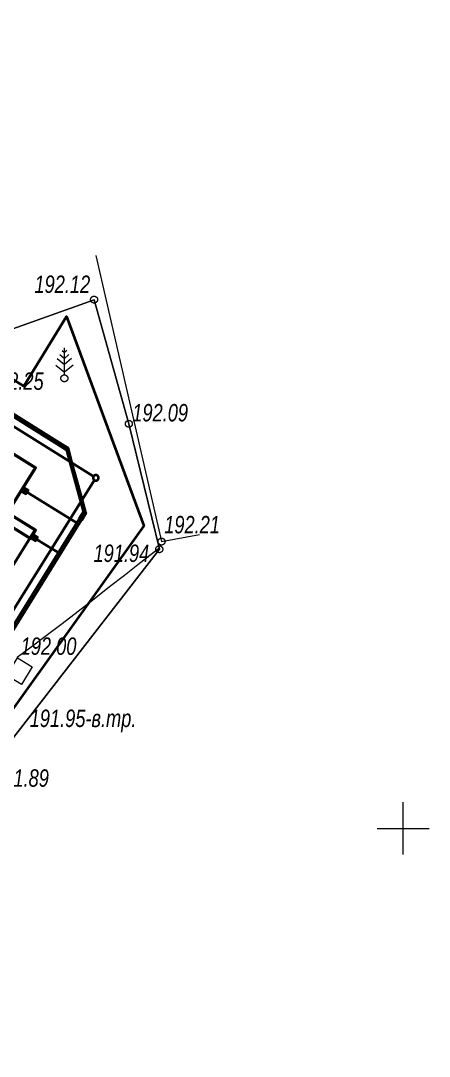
# Model space of a CAD drawing. Header units: millimetres. Extents: x -38151500 to -27467627, y -20617104 to -20349562.
# Drawn here: x -27491127 to -27467627, y -20517064 to -20457442 of the extents above; entities that cross this region are included whole.
import ezdxf
from ezdxf.xclip import XClip

# ---------------------------------------------------------------- set-up
doc = ezdxf.new("R2010")
doc.units = ezdxf.units.MM
doc.header["$MEASUREMENT"] = 0
doc.header["$XCLIPFRAME"] = 0
doc.linetypes.add('Wipeout_Contour', pattern=[1000, 0, -1000])
for name, color, linetype in [('!!! ПОДОСНОВА', 7, 'Continuous'), ('ГП_Сети канализации К2 ливневка', 7, 'Continuous'), ('Дренаж', 7, 'Continuous'), ('ЛИВНЕВКА лотки', 7, 'Continuous'), ('Ливневка трубы', 7, 'Continuous'), ('Новый_ГП_Сети канализации К2 ливневка', 7, 'Continuous')]:
    doc.layers.add(name, color=color, linetype=linetype)
for name, color, linetype, lineweight in [('ГП_Сети канализации К2 ливневка_Ном._пера__140', 140, 'Continuous', 40), ('ГП_Сети канализации К2 ливневка_Ном._пера__180', 5, 'Continuous', 13), ('ГП_Сети канализации К2 ливневка_Ном._пера__4', 5, 'Continuous', 40), ('ЛИВНЕВКА лотки_Ном._пера__220', 220, 'Continuous', 13), ('ЛИВНЕВКА лотки_Ном._пера__5', 5, 'Continuous', 30), ('Ливневка трубы_Ном._пера__4', 5, 'Continuous', 40), ('Новый_Defpoints_Ном._пера__16', 16, 'Continuous', 20), ('Новый_ГП_Граница участка_Ном._пера__1', 1, 'Continuous', 40), ('Новый_ГП_Здание сооружение_Ном._пера__22', 22, 'Continuous', 50), ('Новый_ГП_Сети канализации К2 ливневка_Ном._пера__7', 7, 'Continuous', 25), ('Чертеж_1_Новофедоровское_снт 28_07$0$tp_отметки_новые_Ном._пера__253', 252, 'Continuous', 18), ('Чертеж_1_Новый_ГП_Топография_Ном._пера__253', 252, 'Continuous', 18), ('Чертеж_1_Новый_Новофедоровское_снт 28_07$0$SETKA_Ном._пера__7', 7, 'Continuous', 18), ('Чертеж_1_Новый_Новофедоровское_снт 28_07$0$tp_Здания_Ном._пера__253', 252, 'Continuous', 18), ('Чертеж_1_Новый_Новофедоровское_снт 28_07$0$tp_Ограждения ДЕР_Ном._пера__253', 252, 'Continuous', 18), ('Чертеж_1_Новый_Новофедоровское_снт 28_07$0$tp_Ограждения мет_Ном._пера__253', 252, 'Continuous', 18), ('Чертеж_1_Новый_Новофедоровское_снт 28_07$0$tp_отметки_новые_Ном._пера__7', 7, 'Continuous', 18), ('Чертеж_1_Новый_Новофедоровское_снт 28_07$0$tp_растительность_Ном._пера__7', 7, 'Continuous', 18), ('Чертеж_1_Новый_Новофедоровское_снт 28_07$0$tp_рельеф_Ном._пера__253', 252, 'Continuous', 18)]:
    doc.layers.add(name, color=color, linetype=linetype, lineweight=lineweight)
doc.layers.add('Дренаж_Ном._пера__20', color=7, linetype='Continuous', lineweight=40, true_color=0xe15500)
doc.styles.add('РЎР“Р•РќР•Р\xa0РР\xa0_РЎРўРР›Р¬_1', font='arial.ttf', dxfattribs={"width": 0.75})
pattern_1 = [(148.21604, (-27481503.86, -20487316.09), (52.6718, 85.004), [])]
pattern_2 = [(195.342, (-27481503.86, -20487316.09), (-26.458, 96.4364), [])]
pattern_3 = [(237.9929, (-27481503.86, -20487316.09), (-84.79827, 53.0024), [])]

# ---------------------------------------------------------------- blocks, each defined once
blk = doc.blocks.new('Чертеж_8_1', base_point=(10580873, 0))
at = {"layer": 'Чертеж_1_Новый_ГП_Топография_Ном._пера__253', "color": 252, "lineweight": 18, "flags": 128}
for points in [[(-27541327, -20517064), (-27541287, -20517000), (-27530800, -20499900), (-27504630, -20516708), (-27493069, -20500671), (-27483153, -20487867), (-27484907, -20480650), (-27486912, -20473503), (-27492405, -20475465), (-27495260, -20474628), (-27509531, -20465849), (-27499582, -20449640), (-27507191, -20444942), (-27548222, -20512686)], [(-27510357, -20466500), (-27490957, -20478480), (-27488487, -20474480), (-27484047, -20486530), (-27493777, -20500140), (-27492917, -20500700), (-27504277, -20516190), (-27504607, -20516730), (-27504877, -20516560), (-27529357, -20500980), (-27518677, -20483870), (-27520387, -20482750)]]:
    blk.add_lwpolyline(points, close=True, dxfattribs=at)
at = {"layer": 'Чертеж_1_Новый_Новофедоровское_снт 28_07$0$SETKA_Ном._пера__7', "color": 7, "lineweight": 18, "flags": 128}
for points in [[(-27469127, -20505441), (-27469127, -20502441)], [(-27470627, -20503941), (-27467627, -20503941)]]:
    blk.add_lwpolyline(points, dxfattribs=at)
at = {"layer": 'Чертеж_1_Новый_Новофедоровское_снт 28_07$0$tp_Здания_Ном._пера__253', "color": 252, "lineweight": 18, "flags": 128}
blk.add_lwpolyline([(-27491076, -20495656), (-27491919, -20495146), (-27491306, -20494132), (-27490463, -20494642)], close=True, dxfattribs=at)
at = {"layer": 'Чертеж_1_Новый_Новофедоровское_снт 28_07$0$tp_Ограждения ДЕР_Ном._пера__253', "color": 252, "lineweight": 18, "flags": 128}
blk.add_lwpolyline([(-27492405, -20475465), (-27486912, -20473503), (-27484906, -20480652), (-27483153, -20487867), (-27493069, -20500671), (-27502827, -20513890), (-27503074, -20514232)], dxfattribs=at)
at = {"layer": 'Чертеж_1_Новый_Новофедоровское_снт 28_07$0$tp_Ограждения мет_Ном._пера__253', "color": 252, "lineweight": 18, "flags": 128}
blk.add_lwpolyline([(-27486800, -20470964), (-27483023, -20487427), (-27480852, -20487025)], dxfattribs=at)
at = {"layer": 'Чертеж_1_Новый_Новофедоровское_снт 28_07$0$tp_отметки_новые_Ном._пера__7', "color": 7, "lineweight": 18}
for centre in [(-27486907, -20473500), (-27488617, -20478030), (-27484907, -20480650), (-27483027, -20487430), (-27483157, -20487870)]:
    blk.add_circle(centre, 200, dxfattribs=at)
at = {"layer": 'Чертеж_1_Новый_Новофедоровское_снт 28_07$0$tp_растительность_Ном._пера__7', "color": 7, "lineweight": 18}
for p, q in [((-27488752, -20476429), (-27488617, -20476542)), ((-27488617, -20477830), (-27488617, -20476280)), ((-27488481, -20476429), (-27488617, -20476542)), ((-27489029, -20476895), (-27488617, -20477241)), ((-27488882, -20476665), (-27488617, -20476887)), ((-27488351, -20476665), (-27488617, -20476887)), ((-27488205, -20476895), (-27488617, -20477241)), ((-27489117, -20477265), (-27488617, -20477685)), ((-27488117, -20477265), (-27488617, -20477685))]:
    blk.add_line(p, q, dxfattribs=at)
blk.add_circle((-27488617, -20478030), 200, dxfattribs=at)
at = {"layer": 'Чертеж_1_Новый_Новофедоровское_снт 28_07$0$tp_рельеф_Ном._пера__253', "color": 252, "lineweight": 18, "flags": 128}
blk.add_lwpolyline([(-27491327, -20494090), (-27490522, -20493492), (-27489656, -20492837), (-27488750, -20492145), (-27487826, -20491432), (-27486906, -20490718), (-27486012, -20490021), (-27485165, -20489359), (-27484388, -20488752), (-27483701, -20488217), (-27483128, -20487772)], dxfattribs=at)
at = {"layer": 'Чертеж_1_Новофедоровское_снт 28_07$0$tp_отметки_новые_Ном._пера__253', "color": 252, "lineweight": 18, "char_height": 1000, "attachment_point": 7, "style": 'РЎР“Р•РќР•Р\xa0РР\xa0_РЎРўРР›Р¬_1'}
for s, insert in [('\\A1;{\\pql;\\fArial|b0|i1|c204|p0;\\W0.750000;192.12}', (-27490337, -20473127)), ('\\A1;{\\pql;\\fArial|b0|i1|c204|p0;\\W0.750000;192.25}', (-27493014, -20478708)), ('\\A1;{\\pql;\\fArial|b0|i1|c204|p0;\\W0.750000;192.09}', (-27484708, -20480525)), ('\\A1;{\\pql;\\fArial|b0|i1|c204|p0;\\W0.750000;192.21}', (-27482871, -20486969)), ('\\A1;{\\pql;\\fArial|b0|i1|c204|p0;\\W0.750000;191.94}', (-27486939, -20488616)), ('\\A1;{\\pql;\\fArial|b0|i1|c204|p0;\\W0.750000;192.00}', (-27491128, -20493965)), ('\\A1;{\\pql;\\fArial|b0|i1|c204|p0;\\W0.750000;191.95-в.тр.}', (-27490611, -20498407)), ('\\A1;{\\pql;\\fArial|b0|i1|c204|p0;\\W0.750000;191.89}', (-27492711, -20501559))]:
    blk.add_mtext(s, dxfattribs=dict(at, insert=insert))
blk = doc.blocks.new('Стена_71_2', base_point=(-27497531, -20502180))
at = {"layer": 'ЛИВНЕВКА лотки_Ном._пера__5', "linetype": 'Continuous', "lineweight": 30}
h = blk.add_hatch(dxfattribs=at)
h.set_pattern_fill('Настил_01_90_гр_0002', color=5, style=0, pattern_type=2)
h.set_pattern_definition(pattern_1)
h.paths.add_polyline_path([(-27487535, -20485745), (-27497582, -20501959), (-27497447, -20502044), (-27487478, -20485955)])
h = blk.add_hatch(dxfattribs=at)
h.set_pattern_fill('Настил_01_90_гр_0002', color=5, style=0, pattern_type=2)
h.set_pattern_definition(pattern_1)
h.paths.add_polyline_path([(-27487535, -20485745), (-27487363, -20485769), (-27487420, -20485559)])
h = blk.add_hatch(dxfattribs=at)
h.set_pattern_fill('Настил_01_90_гр_0002', color=5, style=0, pattern_type=2)
h.set_pattern_definition(pattern_1)
h.paths.add_polyline_path([(-27487535, -20485745), (-27487478, -20485955), (-27487363, -20485769)])
at = {"layer": 'ЛИВНЕВКА лотки_Ном._пера__5', "color": 5, "lineweight": 30, "flags": 128}
for points in [[(-27487535, -20485745), (-27497582, -20501959)], [(-27497447, -20502044), (-27487363, -20485769)], [(-27487363, -20485769), (-27487420, -20485559)]]:
    blk.add_lwpolyline(points, dxfattribs=at)
blk = doc.blocks.new('Стена_72_2', base_point=(-27487363, -20485769))
at = {"layer": 'ЛИВНЕВКА лотки_Ном._пера__5', "linetype": 'Continuous', "lineweight": 30}
h = blk.add_hatch(dxfattribs=at)
h.set_pattern_fill('Настил_01_90_гр_0002', color=5, style=0, pattern_type=2)
h.set_pattern_definition(pattern_2)
h.paths.add_polyline_path([(-27488385, -20482041), (-27488586, -20481916), (-27488523, -20482144)])
h = blk.add_hatch(dxfattribs=at)
h.set_pattern_fill('Настил_01_90_гр_0002', color=5, style=0, pattern_type=2)
h.set_pattern_definition(pattern_2)
h.paths.add_polyline_path([(-27488523, -20482144), (-27488323, -20482269), (-27488385, -20482041)])
h = blk.add_hatch(dxfattribs=at)
h.set_pattern_fill('Настил_01_90_гр_0002', color=5, style=0, pattern_type=2)
h.set_pattern_definition(pattern_2)
h.paths.add_polyline_path([(-27488523, -20482144), (-27488343, -20482802), (-27488142, -20482927), (-27488323, -20482269)])
h = blk.add_hatch(dxfattribs=at)
h.set_pattern_fill('Настил_01_90_гр_0002', color=5, style=0, pattern_type=2)
h.set_pattern_definition(pattern_2)
h.paths.add_polyline_path([(-27487577, -20484989), (-27488142, -20482929), (-27488342, -20482803), (-27487692, -20485174)])
h = blk.add_hatch(dxfattribs=at)
h.set_pattern_fill('Настил_01_90_гр_0002', color=5, style=0, pattern_type=2)
h.set_pattern_definition(pattern_2)
h.paths.add_polyline_path([(-27487420, -20485559), (-27487576, -20484991), (-27487692, -20485175), (-27487535, -20485745)])
at = {"layer": 'ЛИВНЕВКА лотки_Ном._пера__5', "color": 5, "lineweight": 30}
for p, q in [((-27488343, -20482802), (-27488142, -20482927)), ((-27488142, -20482929), (-27488342, -20482803)), ((-27487692, -20485174), (-27487577, -20484989)), ((-27487576, -20484991), (-27487692, -20485175))]:
    blk.add_line(p, q, dxfattribs=at)
at = {"layer": 'ЛИВНЕВКА лотки_Ном._пера__5', "color": 5, "lineweight": 30, "flags": 128}
for points in [[(-27488385, -20482041), (-27488586, -20481916)], [(-27488523, -20482144), (-27488343, -20482802)], [(-27488142, -20482927), (-27488385, -20482041)], [(-27488342, -20482803), (-27487692, -20485174)], [(-27487577, -20484989), (-27488142, -20482929)], [(-27487692, -20485175), (-27487535, -20485745)], [(-27487420, -20485559), (-27487576, -20484991)]]:
    blk.add_lwpolyline(points, dxfattribs=at)
blk = doc.blocks.new('Стена_73_2', base_point=(-27488385, -20482041))
at = {"layer": 'ЛИВНЕВКА лотки_Ном._пера__5', "linetype": 'Continuous', "lineweight": 30}
h = blk.add_hatch(dxfattribs=at)
h.set_pattern_fill('Настил_01_90_гр_0002', color=5, style=0, pattern_type=2)
h.set_pattern_definition(pattern_3)
h.paths.add_polyline_path([(-27499209, -20475276), (-27499294, -20475412), (-27499158, -20475497)])
h = blk.add_hatch(dxfattribs=at)
h.set_pattern_fill('Настил_01_90_гр_0002', color=5, style=0, pattern_type=2)
h.set_pattern_definition(pattern_3)
h.paths.add_polyline_path([(-27499073, -20475361), (-27499209, -20475276), (-27499158, -20475497)])
h = blk.add_hatch(dxfattribs=at)
h.set_pattern_fill('Настил_01_90_гр_0002', color=5, style=0, pattern_type=2)
h.set_pattern_definition(pattern_3)
h.paths.add_polyline_path([(-27499158, -20475497), (-27488523, -20482144), (-27488586, -20481916), (-27499073, -20475361)])
at = {"layer": 'ЛИВНЕВКА лотки_Ном._пера__5', "color": 5, "lineweight": 30, "flags": 128}
for points in [[(-27499209, -20475276), (-27499294, -20475412)], [(-27488586, -20481916), (-27499209, -20475276)], [(-27499158, -20475497), (-27488523, -20482144)]]:
    blk.add_lwpolyline(points, dxfattribs=at)
blk = doc.blocks.new('Стена_82_2', base_point=(-27490898, -20484507))
at = {"layer": 'Ливневка трубы_Ном._пера__4', "color": 5, "lineweight": 40, "flags": 128}
for points in [[(-27490898, -20484507), (-27488286, -20486125)], [(-27488286, -20486125), (-27490898, -20484507)], [(-27488285, -20486126), (-27487846, -20486398)], [(-27487846, -20486398), (-27488285, -20486126)]]:
    blk.add_lwpolyline(points, dxfattribs=at)
blk = doc.blocks.new('Стена_83_2', base_point=(-27490347, -20487209))
at = {"layer": 'Ливневка трубы_Ном._пера__4', "color": 5, "lineweight": 40, "flags": 128}
for points in [[(-27490347, -20487209), (-27489350, -20487827)], [(-27489350, -20487827), (-27490347, -20487209)], [(-27489349, -20487828), (-27488903, -20488104)], [(-27488903, -20488104), (-27489349, -20487828)]]:
    blk.add_lwpolyline(points, dxfattribs=at)
blk = doc.blocks.new('Стена_93_2', base_point=(-27497009, -20500086))
at = {"layer": 'Дренаж_Ном._пера__20', "linetype": 'Continuous', "lineweight": 40, "true_color": 0xe15500}
for points in [[(-27486809, -20483761), (-27497009, -20500085), (-27497008, -20500085), (-27486808, -20483761)], [(-27486809, -20483760), (-27486809, -20483761), (-27486808, -20483761)]]:
    blk.add_hatch(color=32, dxfattribs=at).paths.add_polyline_path(points)
at = {"layer": 'Дренаж_Ном._пера__20', "color": 32, "lineweight": 40, "true_color": 0xe15500, "flags": 128}
for points in [[(-27486809, -20483761), (-27497009, -20500085)], [(-27497008, -20500085), (-27486808, -20483761)], [(-27486808, -20483761), (-27486809, -20483760)]]:
    blk.add_lwpolyline(points, dxfattribs=at)
blk = doc.blocks.new('Стена_94_2', base_point=(-27486808, -20483761))
at = {"layer": 'Дренаж_Ном._пера__20', "linetype": 'Continuous', "lineweight": 40, "true_color": 0xe15500}
blk.add_hatch(color=32, dxfattribs=at).paths.add_polyline_path([(-27507074, -20471098), (-27507074, -20471098), (-27486809, -20483761), (-27486809, -20483760)])
at = {"layer": 'Дренаж_Ном._пера__20', "color": 32, "lineweight": 40, "true_color": 0xe15500, "flags": 128}
for points in [[(-27486809, -20483760), (-27507074, -20471098)], [(-27507074, -20471098), (-27486809, -20483761)]]:
    blk.add_lwpolyline(points, dxfattribs=at)
blk = doc.blocks.new('Стена_98_2', base_point=(-27487626, -20486195))
at = {"layer": 'ЛИВНЕВКА лотки_Ном._пера__220', "linetype": 'Continuous', "lineweight": 13}
blk.add_hatch(color=220, dxfattribs=at).paths.add_polyline_path([(-27487583, -20486221), (-27487320, -20485796), (-27487533, -20485664), (-27487796, -20486089)])
at = {"layer": 'ЛИВНЕВКА лотки_Ном._пера__220', "color": 220, "lineweight": 13, "flags": 128}
for points in [[(-27487533, -20485664), (-27487796, -20486089)], [(-27487796, -20486089), (-27487583, -20486221)], [(-27487583, -20486221), (-27487320, -20485796)], [(-27487320, -20485796), (-27487533, -20485664)]]:
    blk.add_lwpolyline(points, dxfattribs=at)
blk = doc.blocks.new('Колонна_40_2', base_point=(-27486808, -20483761))
at = {"color": 254, "linetype": 'Wipeout_Contour', "lineweight": 0, "ltscale": 959836190.0214667}
blk.add_wipeout([(-27486965, -20483761), (-27486965, -20483761), (-27486958, -20483810), (-27486935, -20483854), (-27486900, -20483888), (-27486857, -20483911), (-27486808, -20483919), (-27486808, -20483919), (-27486808, -20483919), (-27486759, -20483911), (-27486715, -20483888), (-27486680, -20483854), (-27486658, -20483810), (-27486650, -20483761), (-27486650, -20483761), (-27486650, -20483761), (-27486658, -20483712), (-27486680, -20483668), (-27486715, -20483634), (-27486759, -20483611), (-27486808, -20483604), (-27486808, -20483604), (-27486808, -20483604), (-27486857, -20483611), (-27486900, -20483634), (-27486935, -20483668), (-27486958, -20483712)], dxfattribs=at).dxf.layer = 'Дренаж'
at = {"layer": 'Дренаж_Ном._пера__20', "color": 32, "lineweight": 40, "true_color": 0xe15500, "flags": 128}
blk.add_lwpolyline([(-27486965, -20483761, 0.414214), (-27486808, -20483919, 0.414214), (-27486650, -20483761, 0.414214), (-27486808, -20483604, 0.414214)], format="xyb", close=True, dxfattribs=at)
blk = doc.blocks.new('Колонна_50_2', base_point=(-27490347, -20487209))
at = {"layer": 'ГП_Сети канализации К2 ливневка_Ном._пера__140', "linetype": 'Continuous', "lineweight": 40}
blk.add_hatch(color=140, dxfattribs=at).paths.add_polyline_path([(-27490119, -20487174), (-27490416, -20486989), (-27490575, -20487244), (-27490278, -20487429)])
at = {"layer": 'ГП_Сети канализации К2 ливневка_Ном._пера__180', "color": 5, "lineweight": 13}
for p, q in [((-27490119, -20487174), (-27490575, -20487244)), ((-27490416, -20486989), (-27490278, -20487429))]:
    blk.add_line(p, q, dxfattribs=at)
at = {"layer": 'ГП_Сети канализации К2 ливневка_Ном._пера__180', "color": 5, "lineweight": 13, "flags": 128}
blk.add_lwpolyline([(-27490119, -20487174), (-27490416, -20486989), (-27490575, -20487244), (-27490278, -20487429)], close=True, dxfattribs=at)
blk = doc.blocks.new('Колонна_51_2', base_point=(-27490898, -20484507))
at = {"layer": 'ГП_Сети канализации К2 ливневка_Ном._пера__140', "linetype": 'Continuous', "lineweight": 40}
blk.add_hatch(color=140, dxfattribs=at).paths.add_polyline_path([(-27490670, -20484472), (-27490967, -20484287), (-27491126, -20484541), (-27490829, -20484726)])
at = {"layer": 'ГП_Сети канализации К2 ливневка_Ном._пера__180', "color": 5, "lineweight": 13}
for p, q in [((-27490967, -20484287), (-27490829, -20484726)), ((-27490670, -20484472), (-27491126, -20484541))]:
    blk.add_line(p, q, dxfattribs=at)
at = {"layer": 'ГП_Сети канализации К2 ливневка_Ном._пера__180', "color": 5, "lineweight": 13, "flags": 128}
blk.add_lwpolyline([(-27490670, -20484472), (-27490967, -20484287), (-27491126, -20484541), (-27490829, -20484726)], close=True, dxfattribs=at)

msp = doc.modelspace()

# ---------------------------------------------------------------- linework, layer by layer
at = {"layer": 'Новый_Defpoints_Ном._пера__16', "color": 16, "lineweight": 20}
msp.add_lwpolyline([(-27497436.38, -20498226.87), (-27497478.72, -20498200.09), (-27498432.51, -20499726.47), (-27502350.59, -20497278.35), (-27501687.92, -20496218.51), (-27504978.75, -20494162.42), (-27505747.34, -20495392.47), (-27511802.19, -20491608.97), (-27511033.79, -20490378.81), (-27515654.47, -20487470.61), (-27514630.79, -20485831.75), (-27514673.04, -20485805.01), (-27506644.43, -20472957.63), (-27490277.59, -20483184.77), (-27491893.41, -20485770.62), (-27490283.9, -20486777.3)], close=True, dxfattribs=at)

# ---------------------------------------------------------------- block references
at = {"layer": '!!! ПОДОСНОВА', "color": 252, "lineweight": 40}
ref = msp.add_blockref('Чертеж_8_1', (10580873.24, 0), dxfattribs=at)
XClip(ref).set_block_clipping_path([(-27575900.6909502111, -20418838.4532491304), (-27575900.6909502111, -20510095.8116091713), (-27553320.1213008389, -20510095.8116091713), (-27547926.9836165011, -20521215.6831232607), (-27462561.11998678, -20521215.6831232607), (-27462561.11998678, -20418721.7424019799)])
at = {"layer": 'ЛИВНЕВКА лотки', "color": 5, "lineweight": 30}
msp.add_blockref('Стена_72_2', (-27487362.54, -20485769.49), dxfattribs=at)
at = {"layer": 'ЛИВНЕВКА лотки', "color": 220, "lineweight": 13}
msp.add_blockref('Стена_98_2', (-27487625.9, -20486194.51), dxfattribs=at)

# ---------------------------------------------------------------- next in the draw order: wipeouts: each hides what was drawn before it
at = {"color": 254, "linetype": 'Wipeout_Contour', "lineweight": 0, "ltscale": 377237676.5808629}
msp.add_wipeout([(-27506644.92, -20472957.33), (-27510327.85, -20478851.26), (-27510344.81, -20478840.67), (-27514673.2, -20485805.26), (-27510043.82, -20488698.01), (-27510785.71, -20489885.28), (-27504644.88, -20493722.51), (-27497462.96, -20498269.21), (-27490330.26, -20486760.15), (-27491899.14, -20485779.8), (-27490277.59, -20483184.77)], dxfattribs=at).dxf.layer = 'Новый_ГП_Сети канализации К2 ливневка'

# ---------------------------------------------------------------- next in the draw order: hatches: boundary and pattern name
at = {"layer": 'ГП_Сети канализации К2 ливневка_Ном._пера__4', "linetype": 'Continuous', "lineweight": 0, "true_color": 0x5fbfff}
for points in [[(-27491126.31, -20484541.12), (-27490967.31, -20484286.73), (-27490669.7, -20484472.75), (-27490828.69, -20484727.13)], [(-27490575.27, -20487243.61), (-27490416.28, -20486989.22), (-27490118.66, -20487175.23), (-27490277.66, -20487429.62)]]:
    msp.add_hatch(color=151, dxfattribs=at).paths.add_polyline_path(points)

# ---------------------------------------------------------------- next in the draw order: linework, layer by layer
at = {"layer": 'ГП_Сети канализации К2 ливневка_Ном._пера__180', "color": 5, "lineweight": 13, "flags": 128}
for points in [[(-27491126.31, -20484541.12), (-27490967.31, -20484286.73), (-27490669.7, -20484472.75), (-27490828.69, -20484727.13)], [(-27490575.27, -20487243.61), (-27490416.28, -20486989.22), (-27490118.66, -20487175.23), (-27490277.66, -20487429.62)]]:
    msp.add_lwpolyline(points, close=True, dxfattribs=at)
at = {"layer": 'ГП_Сети канализации К2 ливневка_Ном._пера__180', "color": 5, "lineweight": 13}
for points in [[(-27490967.31, -20484286.73), (-27490828.59, -20484727.11), (-27491126.31, -20484541.12), (-27490669.65, -20484472.68), (-27490967.31, -20484286.73), (-27490669.65, -20484472.68), (-27490828.59, -20484727.11), (-27491126.31, -20484541.12)], [(-27490416.28, -20486989.22), (-27490277.56, -20487429.6), (-27490575.27, -20487243.61), (-27490118.62, -20487175.16), (-27490416.28, -20486989.22), (-27490118.62, -20487175.16), (-27490277.56, -20487429.6), (-27490575.27, -20487243.61)]]:
    msp.add_lwpolyline(points, close=True, dxfattribs=at)
at = {"layer": 'Новый_ГП_Здание сооружение_Ном._пера__22', "color": 22, "lineweight": 50}
msp.add_lwpolyline([(-27492185.29, -20486237.73), (-27490573.49, -20487244.9), (-27490283.9, -20486777.3), (-27491893.84, -20485771.31), (-27490277.59, -20483184.77), (-27500623.78, -20476719.76)], dxfattribs=at)
at = {"layer": 'Новый_ГП_Сети канализации К2 ливневка_Ном._пера__7', "color": 7, "lineweight": 25, "flags": 128}
msp.add_lwpolyline([(-27506644.92, -20472957.33), (-27510327.85, -20478851.26), (-27510344.81, -20478840.67), (-27514673.2, -20485805.26), (-27510043.82, -20488698.01), (-27510785.71, -20489885.28), (-27504644.88, -20493722.51), (-27497462.96, -20498269.21), (-27490330.26, -20486760.15), (-27491899.14, -20485779.8), (-27490277.59, -20483184.77)], close=True, dxfattribs=at)

# ---------------------------------------------------------------- next in the draw order: block references
at = {"layer": 'ГП_Сети канализации К2 ливневка', "color": 32, "lineweight": 40, "true_color": 0xe15500}
for name, p in [('Колонна_51_2', (-27490898.18, -20484506.61)), ('Колонна_50_2', (-27490347.15, -20487209.1))]:
    msp.add_blockref(name, p, dxfattribs=at)
at = {"layer": 'Дренаж', "color": 32, "lineweight": 40, "true_color": 0xe15500}
for name, p in [('Стена_94_2', (-27486807.84, -20483761.02)), ('Стена_93_2', (-27497008.79, -20500085.94))]:
    msp.add_blockref(name, p, dxfattribs=at)
at = {"layer": 'ЛИВНЕВКА лотки', "color": 5, "lineweight": 30}
for name, p in [('Стена_73_2', (-27488385.45, -20482041.09)), ('Стена_71_2', (-27497530.9, -20502179.64))]:
    msp.add_blockref(name, p, dxfattribs=at)
at = {"layer": 'Ливневка трубы', "color": 5, "lineweight": 40}
for name, p in [('Стена_82_2', (-27490897.95, -20484506.92)), ('Стена_83_2', (-27490346.92, -20487209.41))]:
    msp.add_blockref(name, p, dxfattribs=at)

# ---------------------------------------------------------------- next in the draw order: block references
at = {"layer": 'Дренаж', "color": 32, "lineweight": 40, "true_color": 0xe15500}
msp.add_blockref('Колонна_40_2', (-27486807.84, -20483761.02), dxfattribs=at)

# ---------------------------------------------------------------- next in the draw order: linework, layer by layer
at = {"layer": 'Новый_ГП_Граница участка_Ном._пера__1', "color": 1, "lineweight": 40}
msp.add_lwpolyline([(-27510356.76, -20466500), (-27490956.76, -20478480), (-27488486.76, -20474480), (-27484046.76, -20486530), (-27493776.76, -20500140), (-27492916.76, -20500700), (-27504276.76, -20516190), (-27504606.76, -20516730), (-27504876.76, -20516560), (-27529356.76, -20500980), (-27518676.76, -20483870), (-27520386.76, -20482750)], close=True, dxfattribs=at)

doc.saveas('drawing.dxf')
